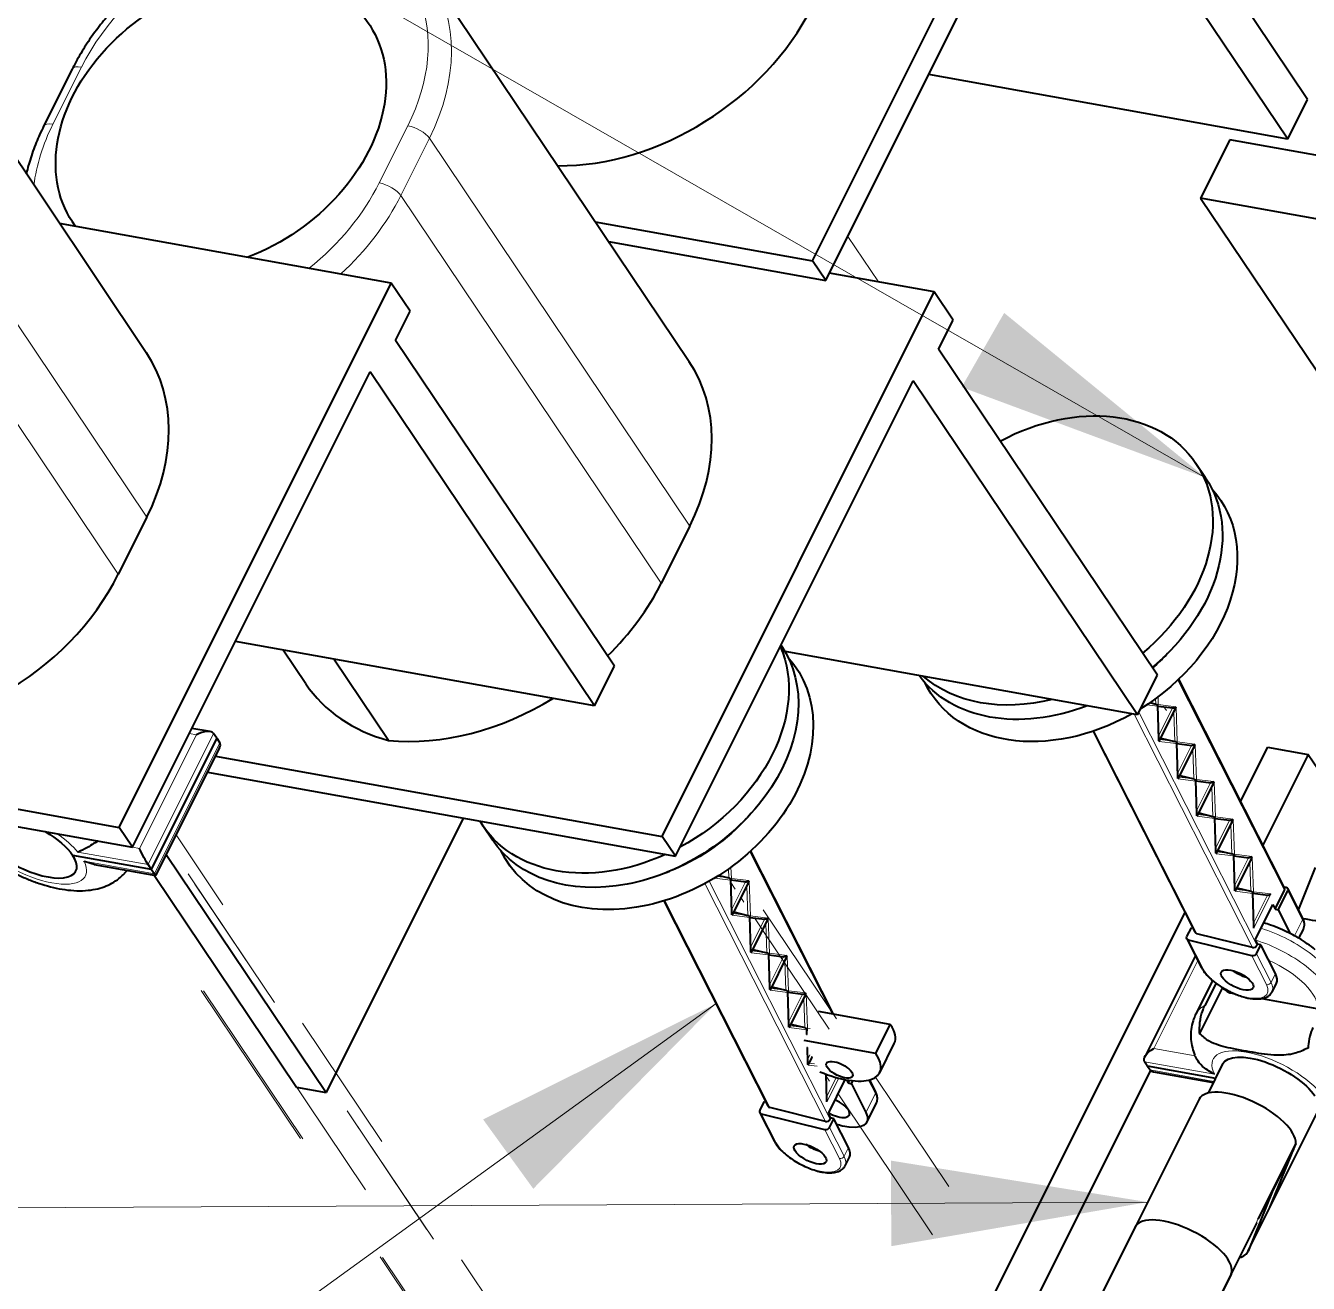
# Model space of a CAD drawing. Header units: inches. Extents: x 0 to 11, y 0 to 8.5.
# Drawn here: x 2.176 to 3.076, y 4.896 to 5.777 of the extents above; entities that cross this region are included whole.
import ezdxf

# ---------------------------------------------------------------- set-up
doc = ezdxf.new("R2010")
doc.units = ezdxf.units.IN
doc.header["$LTSCALE"] = 0.5
doc.header["$MEASUREMENT"] = 0
doc.linetypes.add('ONS_PHANTOM', pattern=[0.5, 0.25, -0.05, 0.05, -0.05, 0.05, -0.05])
for name, color, linetype, lineweight in [('ANNOTATION_LINES', 7, 'Continuous', 13), ('EXPLODE_LINES', 7, 'ONS_PHANTOM', 13), ('TANGENT_LINES', 7, 'Continuous', 15), ('Visible', 7, 'Continuous', 40)]:
    doc.layers.add(name, color=color, linetype=linetype, lineweight=lineweight)

msp = doc.modelspace()

# ---------------------------------------------------------------- linework, layer by layer
at = {"layer": 'ANNOTATION_LINES', "color": 7}
for p, q in [((3.004, 5.46056, 0.07143), (1.81292, 6.14318, -0.07143)), ((2.66071, 5.09185, 0.16396), (1.7195, 4.41085, -0.16396)), ((2.96345, 4.95268, -0.05545), (1.75367, 4.94656, 0.05545))]:
    msp.add_line(p, q, dxfattribs=at)
for points in [[(2.86275, 5.57609), (3.004, 5.46056), (2.83291, 5.52404)], [(2.49729, 5.01064), (2.66071, 5.09185), (2.53247, 4.96203)], [(2.7833, 4.98177), (2.96345, 4.95268), (2.7836, 4.92177)]]:
    msp.add_solid(points, dxfattribs=at)
at = {"layer": 'EXPLODE_LINES'}
for p, q in [((2.77461, 5.59778), (2.75311, 5.62978)), ((2.9765, 5.29727), (2.97473, 5.29991)), ((2.66335, 4.64232), (2.28191, 5.21008)), ((2.58313, 4.74698), (2.27769, 5.20162)), ((2.58791, 4.73986), (2.27769, 5.20162)), ((2.71777, 4.47845), (2.24487, 5.18234)), ((2.71947, 4.47814), (2.24579, 5.1832)), ((2.6519, 4.60847), (2.26668, 5.18185)), ((2.67406, 5.17217), (2.67104, 5.17667)), ((2.68017, 5.16307), (2.67818, 5.16603)), ((2.74506, 5.08122), (2.69373, 5.15763)), ((2.69288, 5.14416), (2.68769, 5.15188)), ((2.74012, 5.07384), (2.69307, 5.14387)), ((2.7403, 5.03741), (2.73785, 5.04107)), ((2.82403, 4.96368), (2.77261, 5.04022)), ((2.81258, 4.92983), (2.74629, 5.0285))]:
    msp.add_line(p, q, dxfattribs=at)
at = {"layer": 'TANGENT_LINES'}
for p, q in [((2.19556, 5.70836), (2.2156, 5.74843)), ((2.07881, 5.70477), (2.26146, 5.4329)), ((2.44452, 5.70734), (2.42448, 5.66726)), ((2.43957, 5.65842), (2.45961, 5.6985)), ((2.45961, 5.6985), (2.64226, 5.42663)), ((2.24142, 5.39283), (2.05877, 5.6647)), ((2.62222, 5.38656), (2.43957, 5.65842)), ((2.9846, 5.31866), (3.05941, 5.17135)), ((2.96273, 5.3013), (2.97028, 5.30035)), ((2.96914, 5.30187), (2.96446, 5.30247)), ((2.969, 5.30568), (2.96914, 5.30187)), ((2.97028, 5.30035), (2.97115, 5.27602)), ((2.97087, 5.30152), (2.97067, 5.30691)), ((2.98313, 5.29997), (2.97087, 5.30152)), ((2.97115, 5.27602), (2.98313, 5.29997)), ((2.98081, 5.29914), (2.97119, 5.27988)), ((2.98332, 5.2996), (2.97134, 5.27565)), ((2.9842, 5.27527), (2.98332, 5.2996)), ((2.95382, 5.29476), (3.03688, 5.13119)), ((3.04008, 5.13269), (2.95712, 5.29606)), ((2.98173, 5.29608), (2.98247, 5.27562)), ((2.26234, 5.18927), (2.30826, 5.28113)), ((2.29127, 5.28118), (2.29615, 5.28031)), ((2.99797, 5.1408), (2.92574, 5.28304)), ((2.29615, 5.28031), (2.25634, 5.2007)), ((2.26669, 5.18279), (2.31262, 5.27465)), ((2.97134, 5.27565), (2.98361, 5.2741)), ((2.98247, 5.27562), (2.97216, 5.27693)), ((2.98361, 5.2741), (2.98448, 5.24977)), ((2.99646, 5.27372), (2.9842, 5.27527)), ((2.98448, 5.24977), (2.99646, 5.27372)), ((2.99414, 5.27289), (2.98452, 5.25363)), ((2.99665, 5.27335), (2.98467, 5.2494)), ((2.99753, 5.24902), (2.99665, 5.27335)), ((2.99506, 5.26983), (2.9958, 5.24937)), ((2.98467, 5.2494), (2.99694, 5.24785)), ((2.9958, 5.24937), (2.98549, 5.25068)), ((2.99694, 5.24785), (2.99782, 5.22352)), ((3.00979, 5.24747), (2.99753, 5.24902)), ((2.99782, 5.22352), (3.00979, 5.24747)), ((3.00747, 5.24664), (2.99785, 5.22738)), ((3.00998, 5.2471), (2.99801, 5.22315)), ((3.01086, 5.22277), (3.00998, 5.2471)), ((3.00839, 5.24358), (3.00913, 5.22312)), ((2.99801, 5.22315), (3.01027, 5.2216)), ((3.00913, 5.22312), (2.99882, 5.22443)), ((3.01027, 5.2216), (3.01115, 5.19727)), ((3.02312, 5.22122), (3.01086, 5.22277)), ((3.01115, 5.19727), (3.02312, 5.22122)), ((3.0208, 5.22039), (3.01118, 5.20113)), ((3.02331, 5.22085), (3.01134, 5.1969)), ((3.02419, 5.19652), (3.02331, 5.22085)), ((3.02173, 5.21733), (3.02246, 5.19687)), ((2.25634, 5.2007), (2.25147, 5.20158)), ((2.21311, 5.19811), (2.26234, 5.18927)), ((2.21746, 5.19163), (2.26669, 5.18279)), ((2.68437, 5.19827), (2.74209, 5.08461)), ((3.01134, 5.1969), (3.0236, 5.19535)), ((3.02246, 5.19687), (3.01215, 5.19818)), ((3.0236, 5.19535), (3.02448, 5.17102)), ((3.03645, 5.19497), (3.02419, 5.19652)), ((3.02448, 5.17102), (3.03645, 5.19497)), ((3.03413, 5.19414), (3.02451, 5.17488)), ((3.03664, 5.1946), (3.02467, 5.17065)), ((3.03506, 5.19108), (3.03579, 5.17062)), ((3.03752, 5.17027), (3.03664, 5.1946)), ((2.66944, 5.18633), (2.66967, 5.17998)), ((2.67139, 5.17963), (2.67111, 5.18753)), ((2.65277, 5.17596), (2.73741, 5.0093)), ((2.74061, 5.0108), (2.65586, 5.17768)), ((2.65959, 5.17987), (2.6708, 5.17845)), ((2.66967, 5.17998), (2.66146, 5.18102)), ((2.6708, 5.17845), (2.67168, 5.15413)), ((2.68365, 5.17808), (2.67139, 5.17963)), ((2.67168, 5.15413), (2.68365, 5.17808)), ((2.68134, 5.17724), (2.67171, 5.15799)), ((2.68384, 5.1777), (2.67187, 5.15376)), ((2.68226, 5.17419), (2.683, 5.15373)), ((2.68472, 5.15338), (2.68384, 5.1777)), ((2.6985, 5.01891), (2.62478, 5.16408)), ((3.02467, 5.17065), (3.03693, 5.1691)), ((3.03579, 5.17062), (3.02548, 5.17193)), ((3.03693, 5.1691), (3.03781, 5.14477)), ((3.04978, 5.16872), (3.03752, 5.17027)), ((3.03781, 5.14477), (3.04978, 5.16872)), ((3.04746, 5.16789), (3.03784, 5.14863)), ((3.06167, 5.1708), (3.07191, 5.15062)), ((2.67187, 5.15376), (2.68413, 5.1522)), ((2.683, 5.15373), (2.67268, 5.15504)), ((2.68413, 5.1522), (2.68501, 5.12788)), ((2.69698, 5.15183), (2.68472, 5.15338)), ((2.68501, 5.12788), (2.69698, 5.15183)), ((2.69467, 5.15099), (2.68504, 5.13174)), ((2.69717, 5.15145), (2.6852, 5.12751)), ((2.69559, 5.14794), (2.69633, 5.12748)), ((2.69805, 5.12713), (2.69717, 5.15145)), ((3.07191, 5.15062), (3.06631, 5.1394)), ((2.69633, 5.12748), (2.68601, 5.12879)), ((3.00237, 5.11612), (2.99212, 5.1363)), ((2.6852, 5.12751), (2.69746, 5.12595)), ((2.69746, 5.12595), (2.69834, 5.10163)), ((2.71031, 5.12558), (2.69805, 5.12713)), ((2.69834, 5.10163), (2.71031, 5.12558)), ((2.708, 5.12474), (2.69837, 5.10549)), ((2.7105, 5.1252), (2.69853, 5.10126)), ((2.70892, 5.12169), (2.70966, 5.10123)), ((2.71138, 5.10088), (2.7105, 5.1252)), ((2.96771, 5.0603), (2.9986, 5.12207)), ((3.03649, 5.12534), (3.04674, 5.10516)), ((3.04994, 5.10666), (3.03969, 5.12684)), ((3.05303, 5.11285), (3.04994, 5.10666)), ((2.69853, 5.10126), (2.71079, 5.0997)), ((2.70966, 5.10123), (2.69934, 5.10254)), ((2.71079, 5.0997), (2.71167, 5.07538)), ((2.72364, 5.09933), (2.71138, 5.10088)), ((2.71167, 5.07538), (2.72364, 5.09933)), ((2.72133, 5.09849), (2.7117, 5.07924)), ((2.72383, 5.09895), (2.71186, 5.07501)), ((2.72225, 5.09544), (2.72299, 5.07498)), ((2.72471, 5.07463), (2.72383, 5.09895)), ((2.71186, 5.07501), (2.72412, 5.07345)), ((2.72299, 5.07498), (2.71267, 5.07629)), ((2.72662, 5.07439), (2.72471, 5.07463)), ((2.72412, 5.07345), (2.72426, 5.06966)), ((2.72455, 5.06163), (2.725, 5.04913)), ((2.9966, 5.05512), (2.96771, 5.0603)), ((2.725, 5.04913), (2.72793, 5.05498)), ((2.7265, 5.05592), (2.72503, 5.05299)), ((2.72812, 5.05461), (2.72519, 5.04876)), ((2.72519, 5.04876), (2.73149, 5.04796)), ((2.72972, 5.04957), (2.72601, 5.05004)), ((2.96122, 5.05112), (3.01038, 5.04229)), ((2.73763, 5.0424), (2.73833, 5.02288)), ((2.73833, 5.02288), (2.74667, 5.03956)), ((2.745, 5.04001), (2.73836, 5.02674)), ((2.76764, 5.03818), (2.77244, 5.02873)), ((2.96508, 5.04536), (3.00987, 5.03732)), ((2.77244, 5.02873), (2.7658, 5.01545)), ((2.70289, 4.99423), (2.69265, 5.01441)), ((3.08367, 5.01803), (3.03384, 4.91837)), ((2.73701, 5.00344), (2.74726, 4.98327)), ((2.75046, 4.98477), (2.74021, 5.00495)), ((2.75356, 4.99096), (2.75046, 4.98477)), ((3.04076, 4.94076), (3.0398, 4.9384))]:
    msp.add_line(p, q, dxfattribs=at)
at = {"layer": 'TANGENT_LINES', "extrusion": (0, 0, -1)}
for centre, major_axis, ratio, start_param, end_param in [((2.34085, 5.72595), (0.12489, 0.08391), 0.74069, 10.342475, 11.827032), ((2.31927, 5.72982), (0.12489, 0.08391), 0.74069, 11.99951, 13.484067), ((2.32081, 5.68587), (0.12489, 0.08391), 0.74069, 9.998141, 10.342475), ((2.29923, 5.68975), (0.12489, 0.08391), 0.74069, 0.917697, 1.45673), ((2.17816, 5.20153), (-0.04023, 0.02011), 0.408248, 1.885179, 2.387739), ((3.04667, 5.15685), (-0.02591, 0.01296), 0.408248, 2.637623, 3.141593), ((3.05134, 5.11962), (-0.04404, 0.02202), 0.408248, 1.180202, 2.856527), ((3.0442, 5.10534), (-0.03733, 0.01866), 0.408248, 1.475959, 3.032483), ((3.02543, 5.11042), (-0.02368, 0.01184), 0.408248, 10.529843, 12.062401), ((3.02367, 5.11086), (-0.02368, 0.01184), 0.408248, 8.920808, 10.453366), ((3.04776, 5.1072), (0.00223, 0.00113), 0.799376, 0.823753, 2.394549), ((3.0442, 5.10534), (-0.03733, 0.01866), 0.408248, 11.426925, 11.496796), ((3.04951, 5.03274), (-0.04023, 0.02011), 0.408248, 12.057066, 14.954109), ((2.74719, 5.03496), (-0.02591, 0.01296), 0.408248, 2.637623, 3.141593), ((2.72596, 4.98853), (-0.02368, 0.01184), 0.408248, 10.529843, 12.062401), ((2.74828, 4.98531), (0.00223, 0.00113), 0.799376, 0.823753, 2.394549), ((2.7242, 4.98896), (-0.02368, 0.01184), 0.408248, 8.920808, 10.453366)]:
    msp.add_ellipse(centre, major_axis=major_axis, ratio=ratio, start_param=start_param, end_param=end_param, dxfattribs=at)
at = {"layer": 'TANGENT_LINES'}
for centre, major_axis, ratio, start_param, end_param in [((2.32395, 5.72285), (-0.13527, -0.09088), 0.74069, 2.223896, 3.128764), ((2.22028, 5.74146), (0.01118, -0.00559), 0.408248, 2.195074, 3.141245), ((2.20024, 5.70139), (0.01118, -0.00559), 0.408248, 2.195074, 3.141256), ((2.4492, 5.70037), (0.01118, -0.00559), 0.408248, 0.624278, 2.195074), ((2.42917, 5.66029), (0.01118, -0.00559), 0.408248, 0.624278, 2.195074), ((2.30392, 5.68278), (-0.13527, -0.09088), 0.74069, 1.77757, 2.223896), ((2.17816, 5.20153), (0.04023, -0.02011), 0.408249, 10.164028, 13.061072), ((3.06974, 5.15116), (-0.00223, -0.00113), 0.799376, 2.31784, 3.141593), ((3.04726, 5.11146), (0.04404, -0.02202), 0.408248, 0.285066, 1.954302), ((3.00339, 5.11816), (-0.00223, -0.00113), 0.799376, 0, 0.747043), ((3.02469, 5.1129), (0.02591, -0.01296), 0.408248, 0, 0.50397), ((3.05971, 5.05315), (0.06259, -0.03129), 0.408248, 2.848586, 3.141588), ((2.77026, 5.02926), (-0.00223, -0.00113), 0.799376, 2.31784, 3.141593), ((2.70391, 4.99627), (-0.00223, -0.00113), 0.799376, 0, 0.747043), ((2.72522, 4.991), (0.02591, -0.01296), 0.408248, 12.566371, 13.07034)]:
    msp.add_ellipse(centre, major_axis=major_axis, ratio=ratio, start_param=start_param, end_param=end_param, dxfattribs=at)
at = {"layer": 'Visible'}
for p, q in [((2.72824, 5.61271), (2.91908, 5.99439)), ((3.0756, 5.72581), (2.92217, 5.95419)), ((2.73761, 5.59877), (2.90431, 5.93216)), ((3.06166, 5.69794), (2.90431, 5.93216)), ((2.26107, 5.54813), (2.07843, 5.82)), ((2.64187, 5.54186), (2.45922, 5.81373)), ((2.2091, 5.74705), (2.18906, 5.70698)), ((3.06166, 5.69794), (2.8098, 5.74315)), ((3.06166, 5.69794), (3.0756, 5.72581)), ((3.02097, 5.69748), (3.00055, 5.65665)), ((3.42651, 5.62468), (3.02097, 5.69748)), ((3.4061, 5.58386), (3.00055, 5.65665)), ((3.00055, 5.65665), (3.18997, 5.37471)), ((2.43286, 5.59704), (2.20015, 5.63881)), ((2.5759, 5.64006), (2.72824, 5.61271)), ((2.58527, 5.62611), (2.73761, 5.59877)), ((2.73761, 5.59877), (2.72824, 5.61271)), ((2.24203, 5.21536), (2.43286, 5.59704)), ((2.44616, 5.57725), (2.43286, 5.59704)), ((2.81366, 5.59077), (2.7402, 5.60395)), ((2.62282, 5.20909), (2.81366, 5.59077)), ((2.82696, 5.57098), (2.81366, 5.59077)), ((2.43595, 5.55684), (2.44616, 5.57725)), ((2.81675, 5.55057), (2.82696, 5.57098)), ((2.58938, 5.32846), (2.43595, 5.55684)), ((2.97018, 5.32219), (2.81675, 5.55057)), ((2.25139, 5.20142), (2.41809, 5.53482)), ((2.57545, 5.30059), (2.41809, 5.53482)), ((2.63219, 5.19515), (2.79889, 5.52854)), ((2.95625, 5.29432), (2.79889, 5.52854)), ((3.004, 5.46056), (2.99725, 5.4706)), ((2.26146, 5.4329), (2.24142, 5.39283)), ((2.64226, 5.42663), (2.62222, 5.38656)), ((2.57545, 5.30059), (2.32358, 5.34581)), ((2.35699, 5.33981), (2.37288, 5.31616)), ((2.70657, 5.34275), (2.70624, 5.34324)), ((2.95625, 5.29432), (2.70909, 5.33869)), ((2.97731, 5.33724), (2.97954, 5.33956)), ((2.43104, 5.27634), (2.3927, 5.3334)), ((2.57545, 5.30059), (2.58938, 5.32846)), ((2.95625, 5.29432), (2.97018, 5.32219)), ((3.05946, 5.17302), (2.98521, 5.31924)), ((2.96507, 5.30288), (2.96914, 5.30187)), ((2.97128, 5.27729), (2.97043, 5.30096)), ((2.97044, 5.30045), (2.98094, 5.29912)), ((2.9718, 5.27621), (2.98292, 5.29845)), ((1.83811, 5.28787), (2.24203, 5.21536)), ((2.30575, 5.28253), (2.29308, 5.2848)), ((2.31044, 5.27789), (2.30826, 5.28113)), ((2.9251, 5.28283), (2.99676, 5.14171)), ((1.84748, 5.27393), (2.25139, 5.20142)), ((2.31044, 5.27789), (2.26451, 5.18603)), ((2.31044, 5.27789), (2.26451, 5.18603)), ((2.31044, 5.27789), (2.31262, 5.27465)), ((2.97271, 5.27803), (2.98247, 5.27562)), ((2.98461, 5.25104), (2.98376, 5.27471)), ((2.98377, 5.2742), (2.99427, 5.27287)), ((2.98513, 5.24996), (2.99625, 5.2722)), ((2.26773, 5.18171), (2.31251, 5.27126)), ((2.30954, 5.26533), (2.62282, 5.20909)), ((3.04745, 5.27171), (3.02855, 5.2339)), ((3.07604, 5.26658), (3.04425, 5.20298)), ((3.04745, 5.27171), (3.07604, 5.26658)), ((3.07604, 5.26658), (3.10146, 5.22874)), ((2.30391, 5.25408), (2.63219, 5.19515)), ((2.98604, 5.25178), (2.9958, 5.24937)), ((2.99794, 5.22479), (2.99709, 5.24846)), ((2.9971, 5.24795), (3.0076, 5.24662)), ((2.99846, 5.22371), (3.00958, 5.24595)), ((2.4833, 5.22187), (2.38714, 5.02957)), ((2.67987, 5.21943), (2.68211, 5.22175)), ((2.99937, 5.22554), (3.00913, 5.22312)), ((3.01127, 5.19854), (3.01042, 5.22221)), ((3.01044, 5.2217), (3.02093, 5.22037)), ((3.01179, 5.19746), (3.02291, 5.2197)), ((2.25139, 5.20142), (2.24203, 5.21536)), ((2.4971, 5.2166), (2.50385, 5.20656)), ((2.63219, 5.19515), (2.62282, 5.20909)), ((2.20937, 5.19593), (2.26451, 5.18603)), ((2.20937, 5.19593), (2.26451, 5.18603)), ((2.27507, 5.19639), (2.38714, 5.02957)), ((2.74308, 5.08443), (2.68498, 5.19883)), ((3.0127, 5.19929), (3.02246, 5.19687)), ((3.0246, 5.17229), (3.02375, 5.19596)), ((3.02377, 5.19545), (3.03426, 5.19412)), ((3.02512, 5.17121), (3.03624, 5.19345)), ((2.2244, 5.18944), (2.26765, 5.18167)), ((2.24491, 5.18224), (2.2458, 5.18317)), ((2.26451, 5.18603), (2.26234, 5.18927)), ((2.26451, 5.18603), (2.26669, 5.18279)), ((2.62512, 5.18346), (2.62811, 5.18465)), ((3.08086, 5.18737), (3.06908, 5.15797)), ((2.26652, 5.18188), (2.36633, 5.03331)), ((2.66259, 5.18173), (2.66967, 5.17998)), ((2.6718, 5.1554), (2.67095, 5.17907)), ((2.67097, 5.17856), (2.68146, 5.17723)), ((2.67232, 5.15432), (2.68345, 5.17656)), ((3.05911, 5.17372), (3.06051, 5.17338)), ((3.02603, 5.17304), (3.03579, 5.17062)), ((3.03793, 5.14604), (3.03708, 5.16972)), ((3.0371, 5.1692), (3.04759, 5.16787)), ((3.05278, 5.15808), (3.05941, 5.17135)), ((3.05503, 5.15753), (3.06167, 5.1708)), ((3.07196, 5.15229), (3.06172, 5.17247)), ((2.62413, 5.16388), (2.69729, 5.01982)), ((2.98955, 5.15591), (2.65633, 4.48948)), ((2.67324, 5.15614), (2.683, 5.15373)), ((3.03893, 5.13673), (3.05118, 5.16122)), ((3.05118, 5.16122), (3.05278, 5.15808)), ((3.05278, 5.15808), (3.05503, 5.15753)), ((3.05503, 5.15753), (3.06343, 5.14099)), ((2.68514, 5.12915), (2.68428, 5.15282)), ((2.6843, 5.15231), (2.69479, 5.15098)), ((2.68566, 5.12807), (2.69678, 5.15031)), ((2.99091, 5.13721), (3.00116, 5.11703)), ((2.99096, 5.13888), (2.99406, 5.14507)), ((2.9952, 5.14479), (2.99406, 5.14507)), ((3.03688, 5.13119), (2.99797, 5.1408)), ((3.06289, 5.14128), (3.06232, 5.14157)), ((3.06946, 5.13766), (3.07258, 5.1439)), ((2.68657, 5.12989), (2.69633, 5.12748)), ((3.03649, 5.12534), (2.99212, 5.1363)), ((3.04053, 5.13359), (3.03893, 5.13673)), ((3.03969, 5.12684), (3.04278, 5.13303)), ((3.04008, 5.13269), (3.04053, 5.13359)), ((3.04278, 5.13303), (3.04053, 5.13359)), ((3.05303, 5.11285), (3.04278, 5.13303)), ((2.69847, 5.1029), (2.69761, 5.12657)), ((2.69763, 5.12606), (2.70812, 5.12473)), ((2.69899, 5.10182), (2.71011, 5.12406)), ((2.99684, 5.12553), (2.96133, 5.05451)), ((2.6999, 5.10364), (2.70966, 5.10123)), ((3.00892, 5.10804), (2.99712, 5.08444)), ((3.0159, 5.10303), (2.99984, 5.07091)), ((3.01134, 5.1062), (3.00348, 5.09049)), ((3.0089, 5.10804), (3.01127, 5.10618)), ((3.01535, 5.10343), (3.01582, 5.10301)), ((3.0506, 5.09994), (3.0537, 5.10613)), ((2.7118, 5.07665), (2.71094, 5.10032)), ((2.71096, 5.09981), (2.72145, 5.09848)), ((2.71232, 5.07557), (2.72344, 5.09781)), ((3.02167, 5.0993), (3.02449, 5.09879)), ((3.04339, 5.0954), (3.08213, 5.08844)), ((2.78289, 5.07729), (2.73259, 5.08632)), ((2.71323, 5.07739), (2.72299, 5.07498)), ((2.77268, 5.05687), (2.78289, 5.07729)), ((2.77268, 5.05687), (2.72238, 5.0659)), ((2.72441, 5.07028), (2.72427, 5.07407)), ((2.72429, 5.07356), (2.72513, 5.07345)), ((2.72513, 5.0504), (2.72474, 5.06099)), ((2.77548, 5.0434), (2.78569, 5.06381)), ((2.72565, 5.04932), (2.72814, 5.05432)), ((2.96315, 5.04824), (2.96122, 5.05112)), ((2.96315, 5.04824), (3.01103, 5.03964)), ((2.96315, 5.04824), (2.96508, 5.04536)), ((2.96315, 5.04824), (3.01103, 5.03964)), ((3.01597, 5.04951), (3.00578, 5.02914)), ((2.73846, 5.02415), (2.7378, 5.04233)), ((2.73946, 5.01484), (2.7513, 5.03853)), ((2.7522, 5.03836), (2.7533, 5.03619)), ((2.77249, 5.0304), (2.76844, 5.03838)), ((2.9653, 5.04509), (2.85494, 4.82436)), ((2.9676, 5.04396), (3.00944, 5.03645)), ((2.36633, 5.03331), (2.38714, 5.02957)), ((2.7533, 5.03619), (2.75423, 5.03804)), ((2.7533, 5.03619), (2.75556, 5.03563)), ((2.75556, 5.03563), (2.75661, 5.03775)), ((2.75556, 5.03563), (2.7658, 5.01545)), ((2.69149, 5.01698), (2.69458, 5.02318)), ((2.69573, 5.02289), (2.69458, 5.02318)), ((2.76647, 5.00874), (2.77311, 5.02201)), ((2.99954, 5.02487), (2.95494, 4.93566)), ((2.69144, 5.01531), (2.70168, 4.99514)), ((2.73701, 5.00344), (2.69265, 5.01441)), ((2.73741, 5.0093), (2.6985, 5.01891)), ((2.74105, 5.0117), (2.73946, 5.01484)), ((2.74021, 5.00495), (2.74331, 5.01114)), ((2.74061, 5.0108), (2.74105, 5.0117)), ((2.74331, 5.01114), (2.74105, 5.0117)), ((2.75356, 4.99096), (2.74331, 5.01114)), ((3.03365, 4.91794), (3.08367, 5.01797)), ((3.08372, 5.01847), (3.04892, 4.94887)), ((3.0673, 4.99384), (3.04076, 4.94076)), ((3.0673, 4.99384), (3.06573, 4.98999)), ((2.75113, 4.97805), (2.75422, 4.98424)), ((3.06573, 4.98999), (3.04892, 4.94887)), ((3.06558, 4.98964), (3.0513, 4.96106)), ((3.06558, 4.98964), (3.06573, 4.98999)), ((3.0513, 4.96106), (3.03384, 4.91837)), ((2.95472, 4.93526), (2.92818, 4.88219)), ((2.99539, 4.84885), (3.04009, 4.93826)), ((3.02196, 4.90205), (2.99562, 4.84938))]:
    msp.add_line(p, q, dxfattribs=at)
for centre, radius, start, end in [((3.0617, 5.14677), 0.01165, 4.45271, 28.27398), ((3.02468, 4.84924), 0.30582, 77.63757, 81.02628), ((3.02101, 5.0561), 0.09486, 50.7932, 59.28457), ((3.04773, 5.15373), 0.05971, 247.09058, 255.15553), ((3.04091, 5.13386), 0.03878, 256.59354, 266.89807)]:
    msp.add_arc(centre, radius, start, end, dxfattribs=at)
at = {"layer": 'Visible', "extrusion": (0, 0, -1)}
for centre, major_axis, ratio, start_param, end_param in [((2.31337, 5.70904), (0.10376, 0.06971), 0.74069, 9.391161, 14.435381), ((2.89589, 5.40251), (0.10136, 0.0681), 0.74069, 11.134182, 13.998559), ((2.91309, 5.37691), (0.10136, 0.0681), 0.74069, 12.462585, 14.187891), ((2.90264, 5.39247), (0.10136, 0.0681), 0.74069, 0, 1.432189), ((2.60521, 5.27466), (0.10136, 0.0681), 0.74069, 0, 3.141593), ((2.59846, 5.2847), (0.10136, 0.0681), 0.74069, 0.134532, 1.700862), ((2.90746, 5.38529), (0.09206, 0.06185), 0.74069, 1.285829, 1.418088), ((2.61566, 5.2591), (0.10136, 0.0681), 0.74069, 12.462585, 15.811748), ((2.90264, 5.39247), (0.10136, 0.0681), 0.74069, 1.869974, 3.107012), ((2.89589, 5.40251), (0.10136, 0.0681), 0.74069, 2.028396, 2.94859), ((2.91309, 5.37691), (0.10136, 0.0681), 0.74069, 1.677576, 3.245378), ((2.96982, 5.30053), (-0.00116, 0.00127), 0.430073, 0.572786, 1.619983), ((2.99537, 5.27399), (-0.00159, -0.00085), 0.469984, 10.514298, 12.085094), ((3.0087, 5.24774), (-0.00159, -0.00085), 0.469984, 10.514298, 12.085094), ((2.59846, 5.2847), (0.10136, 0.0681), 0.74069, 1.794135, 3.182851), ((2.61003, 5.26748), (0.09206, 0.06185), 0.74069, 1.285829, 1.855764), ((3.00981, 5.22178), (-0.00116, 0.00127), 0.430073, 0.572786, 1.619983), ((2.17816, 5.20153), (-0.03354, 0.01677), 0.408248, 1.729686, 2.517315), ((2.25915, 5.19652), (-0.00419, 0.00836), 0.080642, 9.988788, 11.559585), ((3.02251, 5.19561), (0.00102, 0.00093), 0.758903, 0.578686, 1.102285), ((3.0231, 5.19679), (0.00102, 0.00093), 0.758903, 1.102285, 1.625884), ((3.03536, 5.19524), (0.00159, 0.00085), 0.469984, 1.08952, 2.660316), ((2.26351, 5.19004), (-0.00419, 0.00836), 0.080641, 3.081326, 3.705603), ((2.67035, 5.17864), (-0.00116, 0.00127), 0.430073, 0.572786, 1.619983), ((3.05949, 5.17133), (0.00223, 0.00113), 0.799376, 11.819327, 13.390124), ((3.03647, 5.16928), (-0.00116, 0.00127), 0.430073, 0.572786, 1.619983), ((2.69589, 5.1521), (-0.00159, -0.00085), 0.469984, 10.514298, 12.085094), ((2.99314, 5.13834), (0.00223, 0.00113), 0.799376, 8.677735, 10.248531), ((2.70922, 5.12585), (-0.00159, -0.00085), 0.469984, 10.514298, 12.085094), ((3.03751, 5.12738), (0.00223, 0.00113), 0.799376, 0.823753, 2.394549), ((3.03022, 5.11663), (-0.01118, 0.00559), 0.408248, 10.548799, 11.44235), ((2.71034, 5.09989), (-0.00116, 0.00127), 0.430073, 0.572786, 1.619983), ((2.72362, 5.0749), (0.00102, 0.00093), 0.758903, 1.102285, 1.625884), ((2.72303, 5.07372), (0.00102, 0.00093), 0.758903, 0.578686, 1.102285), ((2.97052, 5.05612), (0.00946, 0.00474), 0.473308, 9.364511, 10.935307), ((3.04951, 5.03274), (-0.03354, 0.01677), 0.408248, 12.566371, 15.083686), ((2.69367, 5.01645), (0.00223, 0.00113), 0.799376, 8.677735, 10.248531), ((2.74056, 5.02169), (-0.02591, 0.01296), 0.408248, 8.920808, 10.456667), ((2.73803, 5.00549), (0.00223, 0.00113), 0.799376, 0.823753, 2.394549), ((2.74232, 5.02126), (-0.02591, 0.01296), 0.408248, 10.526542, 10.680773), ((2.73075, 4.99473), (-0.01118, 0.00559), 0.408248, 10.548799, 11.44235)]:
    msp.add_ellipse(centre, major_axis=major_axis, ratio=ratio, start_param=start_param, end_param=end_param, dxfattribs=at)
at = {"layer": 'Visible'}
for centre, major_axis, ratio, start_param, end_param in [((2.59198, 5.81453), (-0.13527, -0.09088), 0.74069, 0.824404, 2.223896), ((2.12581, 5.45726), (-0.13527, -0.09088), 0.74069, 2.223896, 3.141593), ((2.5066, 5.45098), (-0.13527, -0.09088), 0.74069, 2.223896, 3.141593), ((2.10577, 5.41718), (-0.13527, -0.09088), 0.74069, 0.732709, 2.223896), ((2.48657, 5.41091), (-0.13527, -0.09088), 0.74069, 1.814788, 2.223896), ((2.50814, 5.40703), (-0.13527, -0.09088), 0.74069, 0, 0.57349), ((2.48657, 5.41091), (-0.13527, -0.09088), 0.74069, 0.732709, 1.515309), ((2.96919, 5.30061), (-0.00102, -0.00093), 0.758903, 2.039308, 2.562907), ((2.96978, 5.30179), (-0.00102, -0.00093), 0.758903, 1.515709, 2.039308), ((2.98204, 5.30024), (0.00159, 0.00085), 0.469984, 9.906054, 11.47685), ((2.98223, 5.29987), (0.00053, 0.00244), 0.4491, 10.47884, 10.98281), ((2.29896, 5.27613), (0.00946, 0.00474), 0.473308, 0.060267, 1.631064), ((2.30331, 5.26964), (0.00946, 0.00474), 0.473308, 12.00236, 12.626638), ((2.97007, 5.27629), (0.00053, 0.00244), 0.4491, 10.98281, 11.512309), ((2.97026, 5.27592), (0.00159, 0.00085), 0.469984, 11.47685, 11.98082), ((2.98315, 5.27428), (0.00116, -0.00127), 0.430073, 7.804795, 8.851992), ((2.98252, 5.27436), (-0.00102, -0.00093), 0.758903, 2.039308, 2.562907), ((2.98311, 5.27554), (-0.00102, -0.00093), 0.758903, 1.515709, 2.039308), ((2.99556, 5.27362), (0.00053, 0.00244), 0.4491, 10.47884, 10.98281), ((2.9834, 5.25004), (-0.00053, -0.00244), 0.4491, 1.558032, 2.087531), ((2.98359, 5.24967), (-0.00159, -0.00085), 0.469984, 2.052073, 2.556042), ((2.99648, 5.24803), (-0.00116, 0.00127), 0.430073, 10.946387, 11.993585), ((2.99585, 5.24811), (-0.00102, -0.00093), 0.758903, 2.039308, 2.562907), ((2.99644, 5.24929), (-0.00102, -0.00093), 0.758903, 1.515709, 2.039308), ((3.00889, 5.24737), (0.00053, 0.00244), 0.4491, 10.47884, 10.98281), ((2.99673, 5.22379), (0.00053, 0.00244), 0.4491, 10.98281, 11.512309), ((2.99692, 5.22342), (-0.00159, -0.00085), 0.469984, 2.052073, 2.556042), ((3.00918, 5.22186), (-0.00102, -0.00093), 0.758903, 2.039308, 2.562907), ((3.00977, 5.22304), (-0.00102, -0.00093), 0.758903, 1.515709, 2.039308), ((3.02203, 5.22149), (0.00159, 0.00085), 0.469984, 9.906054, 11.47685), ((3.02222, 5.22112), (0.00053, 0.00244), 0.4491, 10.47884, 10.98281), ((2.17816, 5.20153), (0.03354, -0.01677), 0.408249, 10.049055, 13.190648), ((3.01006, 5.19754), (0.00053, 0.00244), 0.4491, 10.98281, 11.512309), ((3.01025, 5.19717), (0.00159, 0.00085), 0.469984, 11.47685, 11.98082), ((3.02314, 5.19553), (-0.00116, 0.00127), 0.430073, 10.946387, 11.993585), ((3.03555, 5.19487), (0.00053, 0.00244), 0.4491, 10.47884, 10.98281), ((2.66971, 5.17872), (-0.00102, -0.00093), 0.758903, 2.039308, 2.562907), ((2.6703, 5.1799), (-0.00102, -0.00093), 0.758903, 1.515709, 2.039308), ((2.68256, 5.17835), (0.00159, 0.00085), 0.469984, 9.906054, 11.47685), ((2.68275, 5.17797), (0.00053, 0.00244), 0.4491, 10.47884, 10.98281), ((3.02339, 5.17129), (0.00053, 0.00244), 0.4491, 10.98281, 11.512309), ((3.02358, 5.17092), (-0.00159, -0.00085), 0.469984, 2.052073, 2.556042), ((3.03584, 5.16936), (-0.00102, -0.00093), 0.758903, 2.039308, 2.562907), ((3.03643, 5.17054), (-0.00102, -0.00093), 0.758903, 1.515709, 2.039308), ((3.04869, 5.16899), (0.00159, 0.00085), 0.469984, 9.906054, 11.47685), ((3.05723, 5.17189), (-0.00223, -0.00113), 0.799376, 2.31784, 3.141593), ((2.67059, 5.1544), (0.00053, 0.00244), 0.4491, 10.98281, 11.512309), ((2.67078, 5.15402), (0.00159, 0.00085), 0.469984, 11.47685, 11.98082), ((2.68368, 5.15239), (0.00116, -0.00127), 0.430073, 7.804795, 8.851992), ((2.68304, 5.15247), (-0.00102, -0.00093), 0.758903, 2.039308, 2.562907), ((2.68363, 5.15365), (-0.00102, -0.00093), 0.758903, 1.515709, 2.039308), ((2.69608, 5.15172), (0.00053, 0.00244), 0.4491, 10.47884, 10.98281), ((2.99899, 5.14284), (-0.00223, -0.00113), 0.799376, 0, 0.747043), ((3.03672, 5.14504), (0.00053, 0.00244), 0.4491, 10.98281, 11.512309), ((2.68392, 5.12815), (-0.00053, -0.00244), 0.4491, 1.558032, 2.087531), ((3.0379, 5.13323), (-0.00223, -0.00113), 0.799376, 0.747043, 2.31784), ((2.68411, 5.12778), (-0.00159, -0.00085), 0.469984, 2.052073, 2.556042), ((2.69701, 5.12614), (-0.00116, 0.00127), 0.430073, 10.946387, 11.993585), ((2.69637, 5.12622), (-0.00102, -0.00093), 0.758903, 2.039308, 2.562907), ((2.69696, 5.1274), (-0.00102, -0.00093), 0.758903, 1.515709, 2.039308), ((2.70941, 5.12547), (0.00053, 0.00244), 0.4491, 10.47884, 10.98281), ((3.02779, 5.11909), (0.02591, -0.01296), 0.408248, 0, 0.50397), ((2.69725, 5.1019), (0.00053, 0.00244), 0.4491, 10.98281, 11.512309), ((2.69744, 5.10153), (-0.00159, -0.00085), 0.469984, 2.052073, 2.556042), ((2.7097, 5.09997), (-0.00102, -0.00093), 0.758903, 2.039308, 2.562907), ((2.71029, 5.10115), (-0.00102, -0.00093), 0.758903, 1.515709, 2.039308), ((2.72256, 5.0996), (0.00159, 0.00085), 0.469984, 9.906054, 11.47685), ((2.72275, 5.09922), (0.00053, 0.00244), 0.4491, 10.47884, 10.98281), ((3.02469, 5.1129), (0.02591, -0.01296), 0.408248, 12.539629, 12.566371), ((2.71058, 5.07565), (0.00053, 0.00244), 0.4491, 10.98281, 11.512309), ((2.71077, 5.07528), (0.00159, 0.00085), 0.469984, 11.47685, 11.98082), ((2.72367, 5.07364), (-0.00116, 0.00127), 0.430073, 10.946387, 11.993585), ((2.74522, 5.08405), (0.04047, -0.02023), 0.408248, 0, 0.624278), ((2.73502, 5.06364), (0.04047, -0.02023), 0.408248, 11.159946, 13.190648), ((2.72391, 5.0494), (0.00053, 0.00244), 0.4491, 10.98281, 11.512309), ((2.7241, 5.04903), (-0.00159, -0.00085), 0.469984, 2.052073, 2.556042), ((2.97439, 5.05036), (0.00946, 0.00474), 0.473308, 9.485045, 9.988788), ((3.03309, 5.0081), (0.03354, -0.01677), 0.408248, 0.166705, 3.151471), ((2.73724, 5.02315), (0.00053, 0.00244), 0.4491, 10.98281, 11.512309), ((2.743, 5.01923), (0.01118, -0.00559), 0.408248, 10.899526, 14.233215), ((2.69952, 5.02095), (-0.00223, -0.00113), 0.799376, 0, 0.747043), ((2.73843, 5.01134), (-0.00223, -0.00113), 0.799376, 0.747043, 2.31784), ((2.72831, 4.9972), (0.02591, -0.01296), 0.408248, 0, 0.50397), ((2.72522, 4.991), (0.02591, -0.01296), 0.408248, 12.539629, 12.566371), ((2.98826, 4.91849), (0.03354, -0.01677), 0.408248, 0.023852, 3.141593), ((3.00042, 4.93456), (0.03323, -0.01662), 0.408248, 12.140091, 12.597295)]:
    msp.add_ellipse(centre, major_axis=major_axis, ratio=ratio, start_param=start_param, end_param=end_param, dxfattribs=at)
for centre, major_axis in [((3.02611, 5.10839), (0.01118, -0.00559)), ((2.74722, 5.04547), (0.00914, -0.00457)), ((2.72663, 4.9865), (0.01118, -0.00559))]:
    msp.add_ellipse(centre, major_axis=major_axis, ratio=0.408248, dxfattribs=at)
for points, knots in [([(2.38717, 5.85632), (2.38516, 5.85636), (2.38038, 5.85644), (2.3678, 5.85579), (2.35554, 5.85413), (2.34276, 5.85153), (2.33013, 5.848), (2.31757, 5.84358), (2.30522, 5.8383), (2.29315, 5.83219), (2.28144, 5.8253), (2.27017, 5.81768), (2.25942, 5.80937), (2.24927, 5.80044), (2.23976, 5.79092), (2.23102, 5.78096), (2.22295, 5.77032), (2.21624, 5.76031), (2.21022, 5.74932), (2.20936, 5.74758), (2.2091, 5.74705)], [0, 0, 0, 0, 0.041351, 0.098209, 0.155623, 0.213537, 0.271886, 0.330596, 0.389593, 0.448796, 0.508123, 0.567492, 0.626818, 0.686018, 0.745012, 0.803724, 0.862081, 0.920018, 0.975912, 1, 1, 1, 1]), ([(2.18906, 5.70698), (2.18815, 5.70511), (2.186, 5.70071), (2.1814, 5.68968), (2.17796, 5.67822), (2.17714, 5.67471), (2.17682, 5.67336)], [0, 0, 0, 0, 0.220688, 0.519488, 0.815259, 1, 1, 1, 1]), ([(2.13796, 5.2052), (2.13915, 5.20401), (2.14183, 5.20131), (2.14833, 5.19586), (2.15515, 5.19103), (2.16249, 5.18652), (2.17006, 5.18252), (2.17787, 5.17901), (2.1858, 5.17605), (2.19382, 5.17367), (2.20193, 5.17194), (2.21005, 5.17095), (2.21841, 5.17094), (2.22532, 5.17188), (2.23155, 5.17363), (2.23698, 5.17608), (2.24189, 5.17935), (2.24397, 5.18134), (2.24491, 5.18224)], [0, 0, 0, 0, 0.053412, 0.120304, 0.187529, 0.254932, 0.322386, 0.389731, 0.456752, 0.52333, 0.589514, 0.65559, 0.722106, 0.782949, 0.841091, 0.897581, 0.953231, 1, 1, 1, 1]), ([(2.22735, 5.20591), (2.22589, 5.20508), (2.22284, 5.20335), (2.21864, 5.20037), (2.21322, 5.19813), (2.21312, 5.19811), (2.21311, 5.19811)], [0, 0, 0, 0, 0.310971, 0.649709, 0.9674, 1, 1, 1, 1]), ([(2.22441, 5.18943), (2.22122, 5.19042), (2.21765, 5.19152), (2.21748, 5.19162), (2.21746, 5.19163)], [0, 0, 0, 0, 0.894758, 1, 1, 1, 1]), ([(2.2458, 5.18317), (2.24586, 5.18324), (2.24609, 5.18348), (2.24692, 5.18449), (2.24752, 5.18521)], [0, 0, 0, 0, 0.281796, 1, 1, 1, 1]), ([(3.06232, 5.14157), (3.0604, 5.14249), (3.05646, 5.14439), (3.04973, 5.14697), (3.04632, 5.148), (3.04476, 5.14847)], [0, 0, 0, 0, 0.34084, 0.698064, 1, 1, 1, 1]), ([(3.07299, 5.14491), (3.07314, 5.14565), (3.07338, 5.14685), (3.07334, 5.14745), (3.07332, 5.14767)], [0, 0, 0, 0, 0.619822, 1, 1, 1, 1]), ([(3.06634, 5.13945), (3.06484, 5.14025), (3.06307, 5.14119), (3.06291, 5.14127), (3.06289, 5.14128)], [0, 0, 0, 0, 0.846469, 1, 1, 1, 1]), ([(3.06946, 5.13766), (3.06945, 5.13767), (3.06934, 5.13773), (3.06774, 5.13865), (3.06634, 5.13945)], [0, 0, 0, 0, 0.130463, 1, 1, 1, 1]), ([(3.07261, 5.14396), (3.07264, 5.14402), (3.07273, 5.14419), (3.07289, 5.14463), (3.07299, 5.14491)], [0, 0, 0, 0, 0.357066, 1, 1, 1, 1]), ([(3.00116, 5.11703), (3.00147, 5.11646), (3.00223, 5.11507), (3.00467, 5.1118), (3.00841, 5.10843), (3.0088, 5.10811), (3.0089, 5.10804)], [0, 0, 0, 0, 0.222838, 0.547174, 0.889662, 1, 1, 1, 1]), ([(3.01127, 5.10618), (3.01171, 5.10586), (3.01278, 5.10507), (3.01474, 5.10383), (3.0159, 5.10309)], [0, 0, 0, 0, 0.407425, 1, 1, 1, 1]), ([(3.01582, 5.10301), (3.01641, 5.1025), (3.01751, 5.10155), (3.01842, 5.10083), (3.01885, 5.10049)], [0, 0, 0, 0, 0.536258, 1, 1, 1, 1]), ([(3.0159, 5.10309), (3.01639, 5.1028), (3.01747, 5.10216), (3.01897, 5.10136), (3.0198, 5.10091)], [0, 0, 0, 0, 0.449181, 1, 1, 1, 1]), ([(3.01885, 5.10049), (3.01905, 5.10033), (3.01957, 5.09992), (3.02087, 5.09954), (3.02167, 5.0993)], [0, 0, 0, 0, 0.380904, 1, 1, 1, 1]), ([(3.0198, 5.10091), (3.02073, 5.10046), (3.02244, 5.0996), (3.02384, 5.09901), (3.02448, 5.09873)], [0, 0, 0, 0, 0.538366, 1, 1, 1, 1]), ([(3.03881, 5.09514), (3.03886, 5.09513), (3.03909, 5.0951), (3.04326, 5.09533), (3.04339, 5.09538), (3.04341, 5.09538)], [0, 0, 0, 0, 0.185534, 0.874645, 1, 1, 1, 1]), ([(3.04341, 5.09538), (3.04477, 5.09575), (3.0468, 5.09631), (3.04743, 5.09671), (3.04764, 5.09685)], [0, 0, 0, 0, 0.668628, 1, 1, 1, 1]), ([(3.04764, 5.09685), (3.0482, 5.09722), (3.0493, 5.09795), (3.05002, 5.09901), (3.05039, 5.09954)], [0, 0, 0, 0, 0.504638, 1, 1, 1, 1]), ([(2.99713, 5.08445), (2.99662, 5.08338), (2.99549, 5.08098), (2.99392, 5.07522), (2.99352, 5.06952), (2.99392, 5.06397), (2.99535, 5.05832), (2.99609, 5.0564), (2.99639, 5.0556)], [0, 0, 0, 0, 0.146623, 0.330476, 0.511675, 0.691896, 0.873247, 1, 1, 1, 1]), ([(2.99984, 5.07091), (2.9998, 5.07343), (2.99971, 5.07851), (3.00157, 5.08635), (3.00291, 5.08925), (3.00348, 5.09049)], [0, 0, 0, 0, 0.360566, 0.726533, 1, 1, 1, 1]), ([(3.07932, 5.07509), (3.07849, 5.07318), (3.07682, 5.06934), (3.07591, 5.06247), (3.07586, 5.06107), (3.07585, 5.0606)], [0, 0, 0, 0, 0.395044, 0.796891, 1, 1, 1, 1]), ([(3.07585, 5.0606), (3.07271, 5.0592), (3.06704, 5.05665), (3.06044, 5.05582), (3.05409, 5.05549), (3.04489, 5.05631), (3.03708, 5.05762), (3.01982, 5.06073), (3.01323, 5.06265), (3.00608, 5.0651), (3.00198, 5.06891), (2.99984, 5.07091)], [0, 0, 0, 0, 0.117874, 0.213637, 0.308816, 0.420741, 0.531494, 0.687969, 0.789358, 0.88958, 1, 1, 1, 1]), ([(3.01038, 5.04229), (3.01036, 5.0423), (3.0102, 5.04236), (3.00253, 5.0466), (2.9988, 5.05112), (2.99727, 5.05389), (2.9966, 5.05512)], [0, 0, 0, 0, 0.040305, 0.403394, 0.73469, 1, 1, 1, 1]), ([(2.7736, 5.02332), (2.77372, 5.02384), (2.77398, 5.02504), (2.77362, 5.02796), (2.77286, 5.02959), (2.77249, 5.0304)], [0, 0, 0, 0, 0.281358, 0.645841, 1, 1, 1, 1]), ([(2.77314, 5.02207), (2.77317, 5.02212), (2.77326, 5.02231), (2.77347, 5.02291), (2.7736, 5.02332)], [0, 0, 0, 0, 0.318737, 1, 1, 1, 1]), ([(2.70168, 4.99514), (2.70198, 4.99458), (2.70271, 4.99322), (2.70548, 4.98967), (2.70898, 4.98641), (2.71322, 4.98316), (2.71794, 4.98022), (2.72295, 4.97766), (2.72812, 4.97552), (2.73137, 4.97458), (2.73295, 4.97412)], [0, 0, 0, 0, 0.082936, 0.203649, 0.331117, 0.463522, 0.599035, 0.735705, 0.871511, 1, 1, 1, 1]), ([(2.73244, 4.97425), (2.73322, 4.97407), (2.73505, 4.97366), (2.7397, 4.97311), (2.74374, 4.97331), (2.7474, 4.97433), (2.7498, 4.97602), (2.75057, 4.97714), (2.75091, 4.97765)], [0, 0, 0, 0, 0.149518, 0.348913, 0.537534, 0.71642, 0.872525, 1, 1, 1, 1])]:
    msp.add_open_spline(points, degree=3, knots=knots, dxfattribs=at)

doc.saveas('drawing.dxf')
